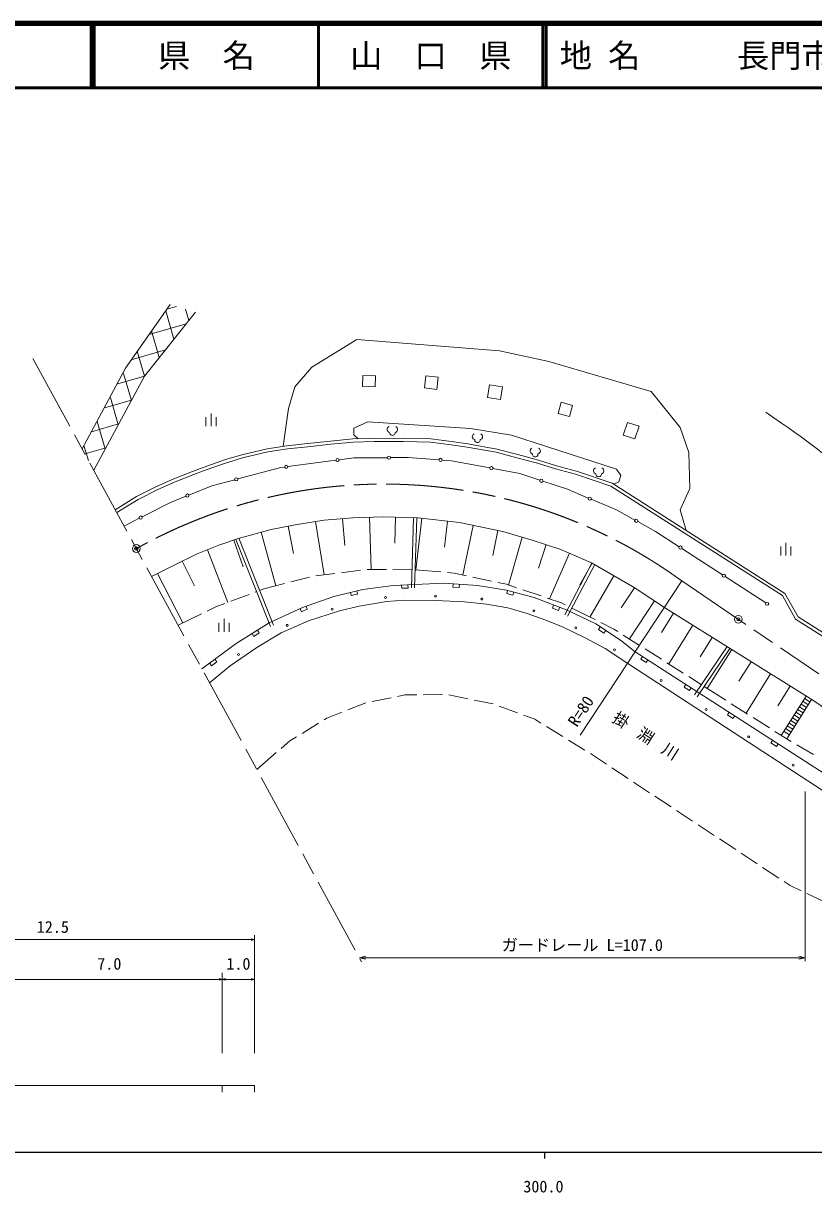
# Model space of a CAD drawing. Units: millimetres, scale not verified, with parts at other scales. Extents: x 40000 to 680000, y 20000 to 380000.
# Drawn here: x 287264 to 409715, y 198715 to 380000 of the extents above; entities that cross this region are included whole.
import ezdxf
from ezdxf.enums import TextEntityAlignment as Align

# ---------------------------------------------------------------- set-up
doc = ezdxf.new("R2010")
doc.units = ezdxf.units.MM
doc.header["$LTSCALE"] = 1000
doc.header["$PDMODE"] = 32
doc.header["$PDSIZE"] = 500
doc.linetypes.add('CHAIN', pattern=[18.5, 12, -1.5, 3.5, -1.5])
for name, color, linetype, lineweight in [('M-BGD', 7, 'Continuous', 13), ('M-BGD-HTXT', 7, 'Continuous', 13), ('M-BMK', 2, 'CHAIN', 13), ('M-BMK-SRVR', 3, 'Continuous', 13), ('M-STR-HTXT', 7, 'Continuous', 13), ('M-TTL', 2, 'Continuous', 140), ('M-TTL-BAND', 7, 'Continuous', 25), ('M-TTL-LINE', 7, 'Continuous', 50), ('M-TTL-TXT', 7, 'Continuous', 13)]:
    doc.layers.add(name, color=color, linetype=linetype, lineweight=lineweight)
doc.layers.add('M-OTRS', color=6, linetype='Continuous')
doc.styles.add('ＭＳ ゴシック', font='')
doc.styles.get('ＭＳ ゴシック').set_extended_font_data('MS Gothic')

msp = doc.modelspace()

# ---------------------------------------------------------------- linework, layer by layer
at = {"layer": 'M-BGD'}
for p, q in [((303080, 326560), (310004, 336429)), ((310601, 331051), (309320, 335453)), ((310994, 336126), (309484, 335687)), ((312890, 333924), (312371, 335705)), ((306024, 325307), (313930, 335229)), ((312506, 333442), (306729, 331761)), ((308313, 328179), (307112, 332306)), ((331975, 326704), (338917, 330975)), ((338917, 330975), (361016, 329230)), ((309265, 329374), (303974, 327834)), ((306024, 325307), (304903, 329159)), ((361016, 329230), (368703, 327559)), ((296353, 314019), (303080, 326560)), ((329322, 323651), (331975, 326704)), ((368703, 327559), (384569, 322945)), ((298154, 310714), (306024, 325307)), ((306024, 325307), (301890, 324103)), ((303995, 321544), (302779, 325722)), ((339830, 323712), (339878, 325408)), ((339878, 325408), (341844, 325352)), ((341844, 325352), (341796, 323656)), ((349425, 323470), (349644, 325360)), ((349644, 325360), (351543, 325140)), ((351543, 325140), (351325, 323250)), ((328340, 320307), (329322, 323651)), ((341796, 323656), (339830, 323712)), ((351325, 323250), (349425, 323470)), ((359191, 321973), (359481, 323936)), ((359481, 323936), (361483, 323639)), ((361483, 323639), (361192, 321677)), ((384569, 322945), (389017, 317338)), ((304025, 321600), (299848, 320384)), ((301966, 317781), (300737, 322003)), ((361192, 321677), (359191, 321973)), ((370107, 319526), (370591, 321246)), ((370591, 321246), (372350, 320751)), ((316353, 317533), (316353, 319533)), ((327541, 314425), (328340, 320307)), ((371865, 319031), (370107, 319526)), ((372350, 320751), (371865, 319031)), ((302026, 317894), (297806, 316666)), ((299936, 314019), (298695, 318284)), ((315553, 317533), (315553, 318933)), ((317153, 317533), (317153, 318933)), ((338456, 317255), (340642, 318224)), ((338478, 316221), (338456, 317255)), ((340642, 318224), (356553, 317188)), ((380229, 316176), (380859, 318114)), ((380859, 318114), (382665, 317528)), ((382665, 317528), (382035, 315589)), ((389017, 317338), (390398, 313486)), ((339146, 315601), (338478, 316221)), ((356553, 317188), (362913, 316134)), ((362913, 316134), (379152, 310886)), ((382035, 315589), (380229, 316176)), ((297338, 312212), (296653, 314565)), ((300027, 314188), (296777, 313242)), ((335688, 312263), (328254, 311274)), ((338454, 312631), (336184, 312329)), ((343664, 312664), (338454, 312631)), ((346905, 312685), (344164, 312667)), ((351651, 312338), (346905, 312685)), ((353611, 312194), (352150, 312301)), ((359541, 311073), (353611, 312194)), ((390398, 313486), (390543, 307888)), ((327182, 311131), (320492, 309365)), ((327758, 311208), (327182, 311131)), ((364179, 310195), (360032, 310980)), ((367293, 309167), (364179, 310195)), ((379152, 310886), (379831, 309901)), ((316442, 308296), (312906, 306876)), ((320009, 309238), (316442, 308296)), ((371557, 307760), (367768, 309011)), ((379556, 308915), (378751, 308541)), ((379831, 309901), (379556, 308915)), ((312442, 306689), (310063, 305734)), ((374794, 306404), (371557, 307760)), ((390543, 307888), (389017, 304593)), ((310063, 305734), (305664, 303494)), ((379190, 304562), (375255, 306210)), ((382018, 302994), (379190, 304562)), ((389017, 304593), (389987, 301369)), ((305218, 303267), (302864, 302068)), ((329393, 302242), (333862, 302953)), ((333862, 302953), (338337, 303341)), ((336702, 303199), (337063, 299033)), ((338337, 303341), (343134, 303518)), ((340876, 303435), (341177, 295311)), ((343134, 303518), (348409, 303341)), ((344938, 303458), (344801, 299395)), ((347734, 303363), (347391, 292500)), ((348233, 303348), (347891, 292484)), ((348997, 303273), (348071, 295274)), ((348409, 303341), (354866, 302594)), ((352996, 302810), (352533, 298811)), ((385224, 301218), (382456, 302752)), ((320731, 300185), (325674, 301541)), ((324102, 301110), (326381, 292808)), ((325674, 301541), (329393, 302242)), ((328302, 302037), (329099, 297806)), ((332548, 302744), (333861, 294485)), ((354866, 302594), (361536, 301203)), ((356964, 302156), (355366, 294488)), ((360798, 301357), (359999, 297523)), ((361536, 301203), (366079, 299895)), ((388863, 298861), (385224, 301218)), ((317548, 299086), (320731, 300185)), ((319891, 299895), (321321, 295750)), ((320186, 299997), (325547, 286493)), ((320660, 300160), (326011, 286677)), ((364575, 300328), (362441, 292918)), ((366079, 299895), (370550, 298441)), ((368258, 299186), (367065, 295520)), ((405412, 297476), (405412, 299476)), ((310415, 295914), (314173, 297767)), ((314173, 297767), (317548, 299086)), ((315773, 298392), (318965, 290225)), ((371873, 297861), (368773, 290789)), ((370550, 298441), (375275, 296369)), ((395578, 294513), (389282, 298589)), ((404612, 297476), (404612, 298876)), ((406212, 297476), (406212, 298876)), ((307135, 294229), (310415, 295914)), ((311859, 296626), (313759, 292771)), ((375370, 296314), (371156, 288304)), ((375813, 296081), (371599, 288071)), ((375402, 296296), (373467, 292955)), ((375275, 296369), (381926, 292516)), ((308024, 294686), (311952, 287041)), ((328685, 293401), (331591, 294148)), ((332573, 294322), (335550, 294698)), ((336542, 294824), (339518, 295200)), ((340512, 295306), (343511, 295328)), ((344511, 295335), (347129, 295353)), ((347129, 295353), (347480, 295324)), ((347979, 295282), (351965, 294948)), ((352962, 294865), (354038, 294775)), ((354038, 294775), (355915, 294369)), ((356892, 294158), (359824, 293524)), ((378742, 294361), (375033, 287957)), ((402293, 290164), (395997, 294241)), ((323173, 291820), (323398, 291906)), ((323866, 292083), (324503, 292325)), ((324503, 292325), (327717, 293151)), ((339050, 291513), (338933, 292000)), ((345863, 292908), (345886, 292408)), ((345886, 292408), (346885, 292454)), ((346885, 292454), (346862, 292954)), ((353853, 293104), (353816, 292606)), ((353816, 292606), (354813, 292532)), ((354813, 292532), (354850, 293030)), ((360802, 293312), (362107, 293030)), ((362107, 293030), (363685, 292500)), ((362284, 292085), (362155, 291602)), ((364633, 292181), (367476, 291225)), ((381944, 292505), (379918, 289408)), ((381926, 292516), (386761, 289354)), ((319432, 290402), (322238, 291466)), ((337960, 291766), (338077, 291280)), ((338077, 291280), (339050, 291513)), ((339282, 289642), (343517, 290360)), ((343517, 290360), (346315, 290578)), ((346315, 290578), (351149, 290505)), ((351149, 290505), (355620, 290324)), ((355620, 290324), (359037, 289960)), ((362155, 291602), (363121, 291342)), ((363121, 291342), (363250, 291825)), ((368424, 290907), (370648, 290159)), ((370648, 290159), (371232, 289866)), ((385040, 290479), (381165, 284555)), ((311238, 286697), (314842, 288432)), ((315743, 288866), (317088, 289514)), ((317088, 289514), (318497, 290048)), ((330143, 289237), (330338, 288776)), ((330338, 288776), (331259, 289165)), ((331259, 289165), (331065, 289626)), ((331468, 287352), (336265, 288915)), ((336265, 288915), (339282, 289642)), ((359037, 289960), (362308, 289379)), ((362308, 289379), (365352, 288479)), ((365352, 288479), (368223, 287461)), ((369420, 289815), (369240, 289349)), ((369240, 289349), (370173, 288989)), ((370173, 288989), (370353, 289455)), ((372269, 289345), (375843, 287550)), ((388018, 288566), (386139, 285567)), ((386761, 289354), (409586, 275052)), ((317557, 285659), (317557, 287059)), ((318357, 285659), (318357, 287659)), ((319157, 285659), (319157, 287059)), ((327215, 285499), (331468, 287352)), ((368223, 287461), (370913, 286371)), ((376661, 286448), (376384, 286031)), ((376737, 287101), (378754, 286088)), ((391017, 286687), (387256, 280684)), ((322696, 285384), (322962, 284960)), ((322962, 284960), (323808, 285493)), ((323435, 283209), (327215, 285499)), ((323808, 285493), (323542, 285916)), ((370913, 286371), (374221, 284808)), ((374221, 284808), (377419, 283063)), ((376384, 286031), (377217, 285478)), ((377217, 285478), (377494, 285894)), ((378754, 286088), (379381, 285690)), ((380225, 285153), (382758, 283545)), ((394019, 284806), (392138, 281805)), ((319328, 280410), (323435, 283209)), ((377419, 283063), (380945, 280773)), ((383602, 283009), (386134, 281401)), ((396305, 283374), (391260, 275890)), ((396719, 283094), (391674, 275610)), ((397020, 282926), (393235, 276885)), ((316432, 280411), (317237, 281004)), ((317237, 281004), (316941, 281406)), ((383202, 281853), (382931, 281432)), ((382931, 281432), (383772, 280891)), ((383772, 280891), (384043, 281311)), ((400040, 281033), (398148, 278013)), ((316113, 277748), (319328, 280410)), ((316136, 280814), (316432, 280411)), ((380945, 280773), (412382, 260244)), ((386978, 280865), (389511, 279256)), ((389927, 277520), (389657, 277100)), ((390355, 278720), (392324, 277469)), ((403061, 279140), (399252, 273061)), ((345233, 275643), (346387, 275877)), ((346387, 275877), (348210, 275900)), ((349210, 275912), (352209, 275949)), ((353204, 275902), (356141, 275294)), ((389657, 277100), (390497, 276559)), ((390497, 276559), (390768, 276979)), ((392747, 277201), (394292, 276220)), ((394292, 276220), (396122, 275055)), ((406101, 277236), (404196, 274196)), ((408541, 275707), (404703, 269597)), ((337540, 273555), (340333, 274649)), ((341313, 274848), (344253, 275444)), ((357121, 275091), (360044, 274486)), ((360044, 274486), (360058, 274481)), ((360997, 274137), (363813, 273103)), ((396966, 274519), (399497, 272908)), ((409388, 275175), (405549, 269065)), ((408345, 273516), (407499, 274048)), ((408611, 273939), (407765, 274471)), ((408877, 274362), (408031, 274894)), ((409143, 274786), (408297, 275318)), ((409586, 275052), (413339, 272559)), ((333855, 272016), (334283, 272278)), ((334283, 272278), (336609, 273190)), ((364752, 272758), (366505, 272115)), ((366505, 272115), (367468, 271519)), ((396653, 273188), (396382, 272768)), ((396382, 272768), (397223, 272226)), ((397223, 272226), (397494, 272647)), ((400341, 272372), (402872, 270761)), ((407015, 271399), (406169, 271931)), ((407281, 271822), (406435, 272354)), ((407547, 272246), (406701, 272778)), ((407813, 272669), (406967, 273201)), ((408079, 273092), (407233, 273624)), ((330447, 269922), (333003, 271492)), ((368318, 270992), (370869, 269413)), ((403716, 270225), (405705, 268960)), ((405952, 269705), (405105, 270237)), ((406218, 270129), (405371, 270661)), ((406484, 270552), (405637, 271084)), ((406749, 270975), (405903, 271507)), ((327208, 267596), (328559, 268762)), ((328559, 268762), (329595, 269399)), ((371719, 268887), (374270, 267308)), ((403378, 268856), (403108, 268436)), ((403108, 268436), (403948, 267894)), ((403948, 267894), (404219, 268315)), ((405705, 268960), (406260, 268635)), ((323424, 264329), (326451, 266943)), ((375119, 266781), (377623, 265127)), ((407124, 268131), (409714, 266618)), ((378457, 264576), (380960, 262923)), ((381795, 262372), (384298, 260718)), ((385133, 260167), (387636, 258514)), ((388470, 257963), (390974, 256310)), ((391808, 255758), (394311, 254105)), ((395146, 253554), (397649, 251901)), ((398484, 251350), (400987, 249696)), ((401821, 249145), (404325, 247492)), ((405159, 246941), (406095, 246322)), ((406095, 246322), (407789, 245512)), ((408691, 245080), (411397, 243785))]:
    msp.add_line(p, q, dxfattribs=at)
for points in [[(301467, 304575), (304804, 306636), (307884, 308203), (310586, 309375), (313481, 310531), (315111, 311164), (318415, 312312), (321111, 313116), (325041, 314040), (328109, 314513), (331286, 314853), (334861, 315244), (338324, 315585), (341594, 315650), (346125, 315687), (350398, 315564), (353602, 315173), (356111, 314802), (360646, 313997), (363858, 313138), (367069, 312298), (369867, 311390), (372960, 310589), (378487, 308710), (405244, 291630), (407306, 287978), (417234, 281689)], [(301730, 304150), (305049, 306200), (308097, 307750), (310778, 308913), (313665, 310066), (315284, 310694), (318569, 311836), (321240, 312633), (325137, 313548), (328174, 314017), (331340, 314356), (334913, 314746), (338354, 315085), (341601, 315150), (346120, 315186), (350360, 315065), (353535, 314678), (356031, 314308), (360538, 313508), (363730, 312654), (366928, 311818), (369727, 310910), (372817, 310110), (378269, 308256), (404870, 291276), (406933, 287623), (416973, 281262)], [(314928, 279924), (320261, 283851), (325329, 287041), (330511, 289430), (335345, 291138), (339888, 292229), (344540, 292847), (352428, 293210), (357634, 292824), (362105, 292133), (366430, 290970), (371524, 289003), (375983, 286898), (379812, 284354), (382065, 282585), (413678, 262221), (421876, 257916), (436814, 251373), (448809, 247284)]]:
    msp.add_lwpolyline(points, dxfattribs=at)
for centre, radius in [((335936, 312296), 250), ((343914, 312666), 250), ((351900, 312320), 250), ((328006, 311241), 250), ((359786, 311026), 250), ((320251, 309302), 250), ((367530, 309089), 250), ((312674, 306783), 250), ((375025, 306307), 250), ((305441, 303380), 250), ((382237, 302873), 250), ((389073, 298725), 250), ((395788, 294377), 250), ((343367, 290996), 150), ((351109, 291214), 150), ((358315, 290751), 150), ((402503, 290029), 250), ((335116, 289179), 150), ((366384, 288897), 150), ((328138, 286671), 150), ((372872, 286280), 150), ((378882, 282873), 150), ((320578, 282164), 150), ((386079, 278130), 150), ((393046, 273629), 150), ((399652, 269376), 150), ((406557, 264978), 150)]:
    msp.add_circle(centre, radius, dxfattribs=at)
for centre, radius, start, end in [((344119, 317040), 479, 113.44836, 257.2818), ((344761, 317040), 479, 282.7182, 66.55164), ((344440, 316547), 428, 176.52859, 3.47141), ((357301, 315925), 479, 113.44836, 257.2818), ((357622, 315432), 428, 176.52859, 3.47141), ((357943, 315925), 479, 282.7182, 66.55164), ((366259, 313706), 479, 113.44836, 257.2818), ((366901, 313706), 479, 282.7182, 66.55164), ((366580, 313213), 428, 176.52859, 3.47141), ((376089, 310626), 479, 113.44836, 257.2818), ((376410, 310133), 428, 176.52859, 3.47141), ((376731, 310626), 479, 282.7182, 66.55164)]:
    msp.add_arc(centre, radius, start, end, dxfattribs=at)
msp.add_open_spline([(402307, 319745), (409333, 314801), (411785, 313210), (416905, 307969), (421187, 303585), (423563, 301003), (426841, 295825), (429662, 291369), (430492, 288439), (433220, 283926), (434420, 281940), (435270, 280942), (436632, 279064), (437641, 277673), (438399, 277038), (439374, 275623), (439534, 275391), (439619, 275253), (439729, 274993), (440025, 274298), (439858, 273865), (439731, 273060)], degree=3, knots=[0, 0, 0, 0, 1, 1, 1, 2, 2, 2, 3, 3, 3, 4, 4, 4, 5, 5, 5, 6, 6, 6, 7, 7, 7, 7], dxfattribs=at)
at = {"layer": 'M-BGD-HTXT'}
for p, q in [((260582, 237946), (323082, 237946)), ((323082, 237946), (322582, 238084)), ((323082, 237946), (322582, 237807)), ((323082, 220315), (323082, 238627)), ((318082, 220315), (318082, 232778)), ((283082, 231778), (318082, 231778)), ((318082, 231778), (317582, 231917)), ((318082, 231778), (317582, 231640)), ((318082, 231778), (318582, 231917)), ((318082, 231778), (323082, 231778)), ((318082, 231778), (318582, 231640)), ((323082, 231778), (322582, 231917)), ((323082, 231778), (322582, 231640)), ((283082, 215315), (318082, 215315)), ((318082, 215315), (323082, 215315)), ((318082, 215315), (318082, 214315)), ((323082, 215315), (323082, 214315))]:
    msp.add_line(p, q, dxfattribs=at)
at = {"layer": 'M-BMK'}
for p, q in [((288702, 328063), (339672, 234503)), ((389298, 293555), (410510, 279148))]:
    msp.add_line(p, q, dxfattribs=at)
msp.add_arc((343125, 230069), 78501, 53.97208, 119.24566, dxfattribs=at)
at = {"layer": 'M-BMK-SRVR'}
for centre in [(304766, 298578), (398055, 287607)]:
    msp.add_circle(centre, 600, dxfattribs=at)
msp.add_point((398055, 287607), dxfattribs=at)
at = {"layer": 'M-OTRS'}
msp.add_point((304766, 298578), dxfattribs=at)
at = {"layer": 'M-STR-HTXT'}
for p, q in [((389298, 293555), (373542, 269640)), ((408418, 260903), (408418, 234583)), ((339327, 235137), (340327, 235387)), ((339327, 235137), (408418, 235137)), ((339327, 235137), (340327, 234887)), ((408418, 235137), (407418, 235387)), ((408418, 235137), (407418, 234887))]:
    msp.add_line(p, q, dxfattribs=at)
at = {"layer": 'M-TTL'}
msp.add_line((680000, 380000), (40000, 380000), dxfattribs=at)
at = {"layer": 'M-TTL-BAND'}
for p, q in [((40000, 205000), (579000, 205000)), ((368000, 205000), (368000, 204000))]:
    msp.add_line(p, q, dxfattribs=at)
at = {"layer": 'M-TTL-LINE'}
for p, q in [((297750, 380000), (297750, 370000)), ((298250, 380000), (298250, 370000)), ((333000, 380000), (333000, 370000)), ((367750, 380000), (367750, 370000)), ((368250, 380000), (368250, 370000)), ((40000, 370000), (680000, 370000))]:
    msp.add_line(p, q, dxfattribs=at)

# ---------------------------------------------------------------- texts
at = {"layer": 'M-BGD', "insert": (383945, 268052), "char_height": 1833, "attachment_point": 8, "rotation": 327.653, "style": 'ＭＳ ゴシック'}
msp.add_mtext('\\T1.8;掛淵川', dxfattribs=at)
at = {"layer": 'M-BGD-HTXT', "style": 'ＭＳ ゴシック'}
for s, p in [('12.5', (291832, 238446)), ('7.0', (300582, 232729)), ('1.0', (320582, 232729))]:
    msp.add_text(s, height=1833, dxfattribs=at).set_placement(p, align=Align.BOTTOM_CENTER)
at = {"layer": 'M-STR-HTXT', "style": 'ＭＳ ゴシック'}
msp.add_text('R=80', height=1833, rotation=56.621, dxfattribs=at).set_placement((374869, 272563), align=Align.BOTTOM_CENTER)
msp.add_text('ガードレール L=107.0', height=1833, dxfattribs=at).set_placement((373873, 235637), align=Align.BOTTOM_CENTER)
at = {"layer": 'M-TTL-BAND', "style": 'ＭＳ ゴシック'}
msp.add_text('300.0', height=1833, dxfattribs=at).set_placement((367844, 198195), align=Align.BOTTOM_CENTER)
at = {"layer": 'M-TTL-TXT', "style": 'ＭＳ ゴシック'}
for s, p in [('県\u3000名', (315625, 375000)), ('山\u3000口\u3000県', (350375, 375000))]:
    msp.add_text(s, height=3666, dxfattribs=at).set_placement(p, align=Align.MIDDLE_CENTER)
msp.add_text('地 名      長門市日置中', height=3666, dxfattribs=at).set_placement((370380, 375000), align=Align.MIDDLE_LEFT)

doc.saveas('drawing.dxf')
